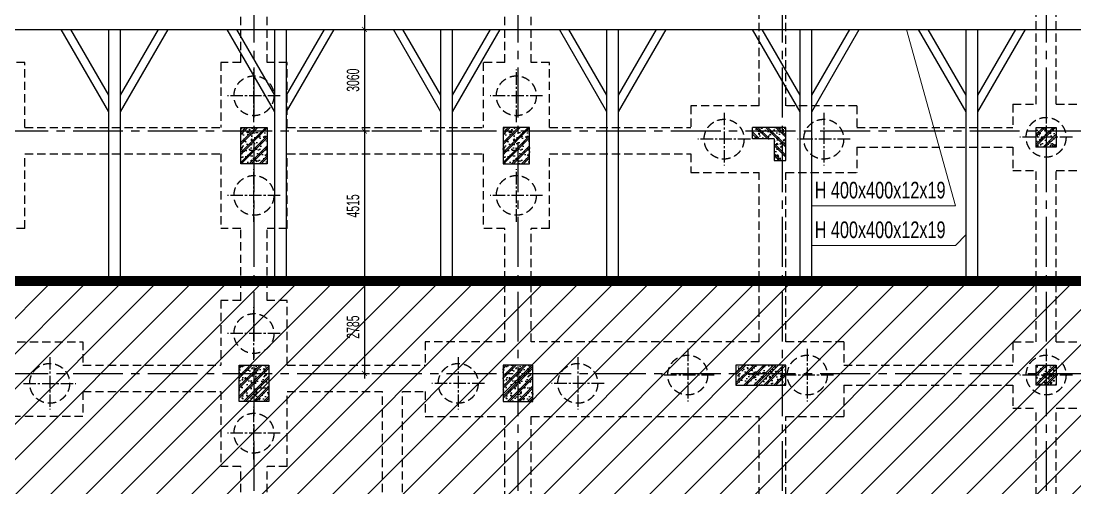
# Model space of a CAD drawing. Extents: x 71 to 3057337, y -14 to 345257.
# Drawn here: x 2938192 to 2969922, y 309957 to 324016 of the extents above; entities that cross this region are included whole.
import ezdxf
from ezdxf.enums import TextEntityAlignment as Align

# ---------------------------------------------------------------- set-up
doc = ezdxf.new("R2010")
doc.units = 0
doc.header["$LTSCALE"] = 1000
doc.header["$MEASUREMENT"] = 0
doc.header["$PDMODE"] = 3
doc.linetypes.add('CENTER2', pattern=[1.125, 0.75, -0.125, 0.125, -0.125])
doc.linetypes.add('HIDDEN', pattern=[0.375, 0.25, -0.125])
doc.layers.get('0').update_dxf_attribs({"linetype": 'CONTINUOUS'})
doc.layers.get('Defpoints').update_dxf_attribs({"linetype": 'CONTINUOUS'})
for name, color, linetype in [('03BORDER', 3, 'CONTINUOUS'), ('CDC.01.AXIS', 160, 'CENTER2'), ('CDC.02.DIM', 1, 'CONTINUOUS'), ('CDC.04.HIDDEN', 8, 'HIDDEN'), ('CDC.05.STEEL', 4, 'CONTINUOUS'), ('CDC.06.TEXT', 2, 'CONTINUOUS'), ('CDC.09.COLUMN', 4, 'CONTINUOUS'), ('CDC.10.HATCH', 9, 'CONTINUOUS'), ('CDC.14.STEELNUM', 2, 'CONTINUOUS')]:
    doc.layers.add(name, color=color, linetype=linetype)
doc.layers.add('KCS_CHI', color=1, linetype='CONTINUOUS', lineweight=15)
doc.styles.add('ARIAL', font='arial.ttf', dxfattribs={"width": 0.6})
doc.dimstyles.new('D150', dxfattribs={"dimscale": 150, "dimtxt": 2.5, "dimasz": 1, "dimexe": 1, "dimexo": 0, "dimgap": 1, "dimtad": 1, "dimdec": 0, "dimdsep": 46, "dimtxsty": 'ARIAL', "dimblk": 'ARCHTICK', "dimcen": 1, "dimdle": 1, "dimclrd": 1, "dimclre": 1, "dimclrt": 2, "dimadec": 0, "dimazin": 0, "dimtfac": 0.00072, "dimtdec": 0, "dimtix": 1, "dimtmove": 2, "dimatfit": 3, "dimldrblk": 'ARCHTICK', "dimfxl": 1, "dimtolj": 1, "dimlwd": -1, "dimlwe": -1, "dimarcsym": 0})
pattern_1 = [(50, (-323337.27, 0), (358.63009, -31.376067), [37.5, -412.5]), (355, (-323337.27, 0), (-69.37567, 376.09607), [30, -330]), (100.4514, (-323307.4, -2.6), (289.25469, 344.71977), [31.870095, -350.571056]), (46.1842, (-323337.27, 100), (533.62052, -82.75951), [56.25, -618.75]), (96.6356, (-323292.8, 93.1), (467.33135, 487.05894), [47.80514, -525.8565]), (351.1842, (-323337.3, 100), (467.33097, 487.0593), [45, -495]), (21, (-323287.27, 75), (298.453526, -201.309445), [37.5, -412.5]), (326, (-323287.27, 75), (121.657666, 362.57502), [30, -330]), (71.4514, (-323262.4, 58.22), (420.111314, 161.26525), [31.870095, -350.571056]), (37.5, (-323337.27, 0), (6.079928, 166.446927), [0, -326, 0, -335, 0, -331.25]), (7.5, (-323337.27, 0), (131.534769, 197.205856), [0, -191, 0, -318.5, 0, -126.25]), (327.5, (-323448.77, 0), (266.911218, -11.277436), [0, -125, 0, -390, 0, -517.5]), (317.5, (-323498.77, 0), (291.593085, 50.05249), [0, -162.5, 0, -259, 0, -367.5]), (45, (-323337.27, 0), (-150.26019, 150.26019), []), (45, (-323337.27, 61.25), (-150.26019, 150.26019), [])]

# ---------------------------------------------------------------- blocks, each defined once
blk = doc.blocks.new('_ARCHTICK')
at = {"color": 0, "linetype": 'ByBlock', "const_width": 0.15}
blk.add_lwpolyline([(-0.5, -0.5), (0.5, 0.5)], dxfattribs=at)
blk = doc.blocks.new('*D270')
at = {"layer": 'CDC.02.DIM', "color": 1, "transparency": 16777216}
for p, q in [((2947266, 329706), (2948680, 329706)), ((2948530, 329856), (2948530, 323616)), ((2947266, 323766), (2948680, 323766))]:
    blk.add_line(p, q, dxfattribs=at)
at = {"layer": 'Defpoints', "color": 0, "transparency": 16777216}
for p in [(2947266, 329706), (2947266, 323766), (2948530, 323766)]:
    blk.add_point(p, dxfattribs=at)
at = {"layer": 'CDC.02.DIM', "color": 1, "transparency": 16777216, "xscale": 150, "yscale": 150, "zscale": 150}
for p, rotation in [((2948530, 329706), 90), ((2948530, 323766), 270)]:
    blk.add_blockref('_ARCHTICK', p, dxfattribs=dict(at, rotation=rotation))
at = {"layer": 'CDC.02.DIM', "color": 2, "transparency": 16777216, "insert": (2948188, 326736), "char_height": 375, "attachment_point": 5, "rotation": 90, "style": 'ARIAL'}
blk.add_mtext('\\A1;5940', dxfattribs=at)
blk = doc.blocks.new('*D271')
at = {"layer": 'CDC.02.DIM', "color": 1, "transparency": 16777216}
for p, q in [((2947327, 323766), (2948680, 323766)), ((2948530, 323916), (2948530, 320556)), ((2947327, 320706), (2948680, 320706))]:
    blk.add_line(p, q, dxfattribs=at)
at = {"layer": 'Defpoints', "color": 0, "transparency": 16777216}
for p in [(2947327, 323766), (2947327, 320706), (2948530, 320706)]:
    blk.add_point(p, dxfattribs=at)
at = {"layer": 'CDC.02.DIM', "color": 1, "transparency": 16777216, "xscale": 150, "yscale": 150, "zscale": 150}
for p, rotation in [((2948530, 323766), 90), ((2948530, 320706), 270)]:
    blk.add_blockref('_ARCHTICK', p, dxfattribs=dict(at, rotation=rotation))
at = {"layer": 'CDC.02.DIM', "color": 2, "transparency": 16777216, "insert": (2948188, 322236), "char_height": 375, "attachment_point": 5, "rotation": 90, "style": 'ARIAL'}
blk.add_mtext('\\A1;3060', dxfattribs=at)
blk = doc.blocks.new('*D334')
at = {"layer": 'CDC.02.DIM', "color": 1, "transparency": 16777216}
for p, q in [((2948530, 320856), (2948530, 316041)), ((2947327, 320706), (2948680, 320706)), ((2947327, 316191), (2948680, 316191))]:
    blk.add_line(p, q, dxfattribs=at)
at = {"layer": 'Defpoints', "color": 0, "transparency": 16777216}
for p in [(2947327, 320706), (2947327, 316191), (2948530, 316191)]:
    blk.add_point(p, dxfattribs=at)
at = {"layer": 'CDC.02.DIM', "color": 1, "transparency": 16777216, "xscale": 150, "yscale": 150, "zscale": 150}
for p, rotation in [((2948530, 320706), 90), ((2948530, 316191), 270)]:
    blk.add_blockref('_ARCHTICK', p, dxfattribs=dict(at, rotation=rotation))
at = {"layer": 'CDC.02.DIM', "color": 2, "transparency": 16777216, "insert": (2948188, 318449), "char_height": 375, "attachment_point": 5, "rotation": 90, "style": 'ARIAL'}
blk.add_mtext('\\A1;4515', dxfattribs=at)
blk = doc.blocks.new('*D335')
at = {"layer": 'CDC.02.DIM', "color": 1, "transparency": 16777216}
for p, q in [((2947327, 316191), (2948680, 316191)), ((2948530, 316341), (2948530, 313256)), ((2947327, 313406), (2948680, 313406))]:
    blk.add_line(p, q, dxfattribs=at)
at = {"layer": 'Defpoints', "color": 0, "transparency": 16777216}
for p in [(2947327, 316191), (2947327, 313406), (2948530, 313406)]:
    blk.add_point(p, dxfattribs=at)
at = {"layer": 'CDC.02.DIM', "color": 1, "transparency": 16777216, "xscale": 150, "yscale": 150, "zscale": 150}
for p, rotation in [((2948530, 316191), 90), ((2948530, 313406), 270)]:
    blk.add_blockref('_ARCHTICK', p, dxfattribs=dict(at, rotation=rotation))
at = {"layer": 'CDC.02.DIM', "color": 2, "transparency": 16777216, "insert": (2948188, 314799), "char_height": 375, "attachment_point": 5, "rotation": 90, "style": 'ARIAL'}
blk.add_mtext('\\A1;2785', dxfattribs=at)
blk = doc.blocks.new('7.95M')
at = {"layer": 'CDC.10.HATCH'}
h = blk.add_hatch(dxfattribs=at)
h.set_pattern_fill('CHAU-01', color=256, scale=50, style=0, pattern_type=2)
h.set_pattern_definition([(50, (-314587.3, 0), (358.63009, -31.376067), [37.5, -412.5]), (355, (-314587.3, 0), (-69.37567, 376.09607), [30, -330]), (100.4514, (-314557.4, -2.6), (289.25469, 344.71977), [31.870095, -350.571056]), (46.1842, (-314587.3, 100), (533.62052, -82.75951), [56.25, -618.75]), (96.6356, (-314542.8, 93.1), (467.33135, 487.05894), [47.80514, -525.8565]), (351.1842, (-314587.3, 100), (467.33097, 487.0593), [45, -495]), (21, (-314537.3, 75), (298.453526, -201.309445), [37.5, -412.5]), (326, (-314537.3, 75), (121.657666, 362.57502), [30, -330]), (71.4514, (-314512.42, 58.22), (420.111314, 161.26525), [31.870095, -350.571056]), (37.5, (-314587.3, 0), (6.079928, 166.446927), [0, -326, 0, -335, 0, -331.25]), (7.5, (-314587.3, 0), (131.534769, 197.205856), [0, -191, 0, -318.5, 0, -126.25]), (327.5, (-314698.8, 0), (266.911218, -11.277436), [0, -125, 0, -390, 0, -517.5]), (317.5, (-314748.8, 0), (291.593085, 50.05249), [0, -162.5, 0, -259, 0, -367.5]), (45, (-314587.3, 0), (-150.26019, 150.26019), []), (45, (-314587.3, 61.25), (-150.26019, 150.26019), [])])
h.paths.add_polyline_path([(1434342, -72738), (1433992, -72738), (1433992, -72848), (1434342, -72848)])
h.paths.add_polyline_path([(1434342, -72848), (1433992, -72848), (1433992, -73838), (1434342, -73838)])
h.paths.add_polyline_path([(1434792, -72848), (1434342, -72848), (1434342, -73838), (1434792, -73838)])
h.paths.add_polyline_path([(1434792, -72738), (1434342, -72738), (1434342, -72848), (1434792, -72848)])
h = blk.add_hatch(dxfattribs=at)
h.set_pattern_fill('CHAU-01', color=256, scale=50, style=0, pattern_type=2)
h.set_pattern_definition([(50, (-306687.3, 0), (358.63009, -31.376067), [37.5, -412.5]), (355, (-306687.3, 0), (-69.37567, 376.09607), [30, -330]), (100.4514, (-306657.43, -2.6), (289.25469, 344.71977), [31.870095, -350.571056]), (46.1842, (-306687.3, 100), (533.62052, -82.75951), [56.25, -618.75]), (96.6356, (-306642.85, 93.1), (467.33135, 487.05894), [47.80514, -525.8565]), (351.1842, (-306687.3, 100), (467.33097, 487.0593), [45, -495]), (21, (-306637.3, 75), (298.453526, -201.309445), [37.5, -412.5]), (326, (-306637.3, 75), (121.657666, 362.57502), [30, -330]), (71.4514, (-306612.44, 58.22), (420.111314, 161.26525), [31.870095, -350.571056]), (37.5, (-306687.31, 0), (6.079928, 166.446927), [0, -326, 0, -335, 0, -331.25]), (7.5, (-306687.31, 0), (131.534769, 197.205856), [0, -191, 0, -318.5, 0, -126.25]), (327.5, (-306798.81, 0), (266.911218, -11.277436), [0, -125, 0, -390, 0, -517.5]), (317.5, (-306848.81, 0), (291.593085, 50.05249), [0, -162.5, 0, -259, 0, -367.5]), (45, (-306687.31, 0), (-150.26019, 150.26019), []), (45, (-306687.31, 61.25), (-150.26019, 150.26019), [])])
h.paths.add_polyline_path([(1442242, -72738), (1441892, -72738), (1441892, -72848), (1442242, -72848)])
h.paths.add_polyline_path([(1442242, -72848), (1441892, -72848), (1441892, -73838), (1442242, -73838)])
h.paths.add_polyline_path([(1442692, -72848), (1442242, -72848), (1442242, -73838), (1442692, -73838)])
h.paths.add_polyline_path([(1442692, -72738), (1442242, -72738), (1442242, -72848), (1442692, -72848)])
h = blk.add_hatch(dxfattribs=at)
h.set_pattern_fill('CHAU-01', color=256, scale=50, style=0, pattern_type=2)
h.set_pattern_definition([(130, (3190972.22, 0), (-358.63009, -31.376067), [37.5, -412.5]), (185, (3190972.22, 0), (69.37567, 376.09607), [30, -330]), (79.5486, (3190942.34, -2.6), (-289.25469, 344.71977), [31.870095, -350.571056]), (133.8158, (3190972.22, 100), (-533.62052, -82.75951), [56.25, -618.75]), (83.3644, (3190927.76, 93.1), (-467.33135, 487.05894), [47.80514, -525.8565]), (188.8158, (3190972.2, 100), (-467.33097, 487.0593), [45, -495]), (159, (3190922.22, 75), (-298.453526, -201.309445), [37.5, -412.5]), (214, (3190922.22, 75), (-121.657666, 362.57502), [30, -330]), (108.5486, (3190897.35, 58.22), (-420.111314, 161.26525), [31.870095, -350.571056]), (142.5, (3190972.22, 0), (-6.079928, 166.446927), [0, -326, 0, -335, 0, -331.25]), (172.5, (3190972.22, 0), (-131.534769, 197.205856), [0, -191, 0, -318.5, 0, -126.25]), (212.5, (3191083.72, 0), (-266.911218, -11.277436), [0, -125, 0, -390, 0, -517.5]), (222.5, (3191133.72, 0), (-291.593085, 50.05249), [0, -162.5, 0, -259, 0, -367.5]), (135, (3190972.22, 0), (150.26019, 150.26019), []), (135, (3190972.22, 61.25), (150.26019, 150.26019), [])])
h.paths.add_polyline_path([(1450292, -72848), (1450402, -72848), (1450402, -73738), (1450292, -73738)])
h.paths.add_polyline_path([(1449402, -72848), (1450292, -72848), (1450292, -73738), (1450052, -73738), (1450052, -73088), (1449402, -73088)])
h.paths.add_polyline_path([(1449402, -72738), (1450292, -72738), (1450292, -72848), (1449402, -72848)])
h.paths.add_polyline_path([(1450292, -72738), (1450402, -72738), (1450402, -72848), (1450292, -72848)])
h = blk.add_hatch(dxfattribs=at)
h.set_pattern_fill('CHAU-01', color=256, scale=50, style=0, pattern_type=2)
h.set_pattern_definition(pattern_1)
h.paths.add_polyline_path([(1458542, -73338), (1457942, -73338), (1457942, -72738), (1458542, -72738)])
h = blk.add_hatch(dxfattribs=at)
h.set_pattern_fill('CHAU-01', color=256, scale=50, style=0, pattern_type=2)
h.set_pattern_definition([(50, (-331037.27, 0), (358.63009, -31.376067), [37.5, -412.5]), (355, (-331037.27, 0), (-69.37567, 376.09607), [30, -330]), (100.4514, (-331007.4, -2.6), (289.25469, 344.71977), [31.870095, -350.571056]), (46.1842, (-331037.27, 100), (533.62052, -82.75951), [56.25, -618.75]), (96.6356, (-330992.8, 93.1), (467.33135, 487.05894), [47.80514, -525.8565]), (351.1842, (-331037.3, 100), (467.33097, 487.0593), [45, -495]), (21, (-330987.27, 75), (298.453526, -201.309445), [37.5, -412.5]), (326, (-330987.27, 75), (121.657666, 362.57502), [30, -330]), (71.4514, (-330962.4, 58.22), (420.111314, 161.26525), [31.870095, -350.571056]), (37.5, (-331037.27, 0), (6.079928, 166.446927), [0, -326, 0, -335, 0, -331.25]), (7.5, (-331037.27, 0), (131.534769, 197.205856), [0, -191, 0, -318.5, 0, -126.25]), (327.5, (-331148.77, 0), (266.911218, -11.277436), [0, -125, 0, -390, 0, -517.5]), (317.5, (-331198.77, 0), (291.593085, 50.05249), [0, -162.5, 0, -259, 0, -367.5]), (45, (-331037.27, 0), (-150.26019, 150.26019), []), (45, (-331037.27, 61.25), (-150.26019, 150.26019), [])])
h.paths.add_polyline_path([(1434392, -79898), (1433942, -79898), (1433942, -80148), (1434392, -80148)])
h.paths.add_polyline_path([(1434392, -80148), (1433942, -80148), (1433942, -80998), (1434392, -80998)])
h.paths.add_polyline_path([(1434842, -80148), (1434392, -80148), (1434392, -80998), (1434842, -80998)])
h.paths.add_polyline_path([(1434842, -79898), (1434392, -79898), (1434392, -80148), (1434842, -80148)])
h = blk.add_hatch(dxfattribs=at)
h.set_pattern_fill('CHAU-01', color=256, scale=50, style=0, pattern_type=2)
h.set_pattern_definition([(50, (-323087.27, 0), (358.63009, -31.376067), [37.5, -412.5]), (355, (-323087.27, 0), (-69.37567, 376.09607), [30, -330]), (100.4514, (-323057.4, -2.6), (289.25469, 344.71977), [31.870095, -350.571056]), (46.1842, (-323087.27, 100), (533.62052, -82.75951), [56.25, -618.75]), (96.6356, (-323042.8, 93.1), (467.33135, 487.05894), [47.80514, -525.8565]), (351.1842, (-323087.3, 100), (467.33097, 487.0593), [45, -495]), (21, (-323037.27, 75), (298.453526, -201.309445), [37.5, -412.5]), (326, (-323037.27, 75), (121.657666, 362.57502), [30, -330]), (71.4514, (-323012.4, 58.22), (420.111314, 161.26525), [31.870095, -350.571056]), (37.5, (-323087.27, 0), (6.079928, 166.446927), [0, -326, 0, -335, 0, -331.25]), (7.5, (-323087.27, 0), (131.534769, 197.205856), [0, -191, 0, -318.5, 0, -126.25]), (327.5, (-323198.77, 0), (266.911218, -11.277436), [0, -125, 0, -390, 0, -517.5]), (317.5, (-323248.77, 0), (291.593085, 50.05249), [0, -162.5, 0, -259, 0, -367.5]), (45, (-323087.27, 0), (-150.26019, 150.26019), []), (45, (-323087.27, 61.25), (-150.26019, 150.26019), [])])
h.paths.add_polyline_path([(1442342, -79898), (1441892, -79898), (1441892, -80148), (1442342, -80148)])
h.paths.add_polyline_path([(1442342, -80148), (1441892, -80148), (1441892, -80998), (1442342, -80998)])
h.paths.add_polyline_path([(1442792, -80148), (1442342, -80148), (1442342, -80998), (1442792, -80998)])
h.paths.add_polyline_path([(1442792, -79898), (1442342, -79898), (1442342, -80148), (1442792, -80148)])
h = blk.add_hatch(dxfattribs=at)
h.set_pattern_fill('CHAU-01', color=256, scale=50, style=0, pattern_type=2)
h.set_pattern_definition([(50, (-323387.27, 0), (358.63009, -31.376067), [37.5, -412.5]), (355, (-323387.27, 0), (-69.37567, 376.09607), [30, -330]), (100.4514, (-323357.4, -2.6), (289.25469, 344.71977), [31.870095, -350.571056]), (46.1842, (-323387.27, 100), (533.62052, -82.75951), [56.25, -618.75]), (96.6356, (-323342.8, 93.1), (467.33135, 487.05894), [47.80514, -525.8565]), (351.1842, (-323387.3, 100), (467.33097, 487.0593), [45, -495]), (21, (-323337.27, 75), (298.453526, -201.309445), [37.5, -412.5]), (326, (-323337.27, 75), (121.657666, 362.57502), [30, -330]), (71.4514, (-323312.4, 58.22), (420.111314, 161.26525), [31.870095, -350.571056]), (37.5, (-323387.27, 0), (6.079928, 166.446927), [0, -326, 0, -335, 0, -331.25]), (7.5, (-323387.27, 0), (131.534769, 197.205856), [0, -191, 0, -318.5, 0, -126.25]), (327.5, (-323498.77, 0), (266.911218, -11.277436), [0, -125, 0, -390, 0, -517.5]), (317.5, (-323548.77, 0), (291.593085, 50.05249), [0, -162.5, 0, -259, 0, -367.5]), (45, (-323387.27, 0), (-150.26019, 150.26019), []), (45, (-323387.27, 61.25), (-150.26019, 150.26019), [])])
h.paths.add_polyline_path([(1448902, -80498), (1450292, -80498), (1450292, -80148), (1448902, -80148)])
h.paths.add_polyline_path([(1448902, -80148), (1450292, -80148), (1450292, -79898), (1448902, -79898)])
h.paths.add_polyline_path([(1450292, -80148), (1450402, -80148), (1450402, -79898), (1450292, -79898)])
h.paths.add_polyline_path([(1450292, -80498), (1450402, -80498), (1450402, -80148), (1450292, -80148)])
h = blk.add_hatch(dxfattribs=at)
h.set_pattern_fill('CHAU-01', color=256, scale=50, style=0, pattern_type=2)
h.set_pattern_definition(pattern_1)
h.paths.add_polyline_path([(1458542, -80498), (1457942, -80498), (1457942, -79898), (1458542, -79898)])
at = {"layer": 'CDC.01.AXIS', "ltscale": 2}
for p, q in [((1434392, -61938), (1434392, -120474)), ((1442342, -61938), (1442342, -120474)), ((1450292, -61938), (1450292, -120474)), ((1458242, -61938), (1458242, -120474)), ((1410944, -72848), (1517957, -72848)), ((1410944, -80148), (1517957, -80148))]:
    blk.add_line(p, q, dxfattribs=at)
at = {"layer": 'CDC.01.AXIS', "ltscale": 0.5}
for p, q in [((1434392, -72580), (1434392, -70996)), ((1442292, -72580), (1442292, -70996)), ((1435184, -71788), (1433600, -71788)), ((1443084, -71788), (1441500, -71788)), ((1448547, -72302), (1448547, -73886)), ((1451547, -72302), (1451547, -73886)), ((1458242, -72246), (1458242, -73830)), ((1449339, -73094), (1447755, -73094)), ((1452339, -73094), (1450755, -73094)), ((1459034, -73038), (1457450, -73038)), ((1434392, -75580), (1434392, -73996)), ((1442292, -75580), (1442292, -73996)), ((1435184, -74788), (1433600, -74788)), ((1443084, -74788), (1441500, -74788)), ((1434392, -79740), (1434392, -78156)), ((1435184, -78948), (1433600, -78948)), ((1447452, -79406), (1447452, -80990)), ((1451052, -79406), (1451052, -80990)), ((1458242, -79406), (1458242, -80990)), ((1428242, -79656), (1428242, -81240)), ((1440542, -79656), (1440542, -81240)), ((1444142, -79656), (1444142, -81240)), ((1448244, -80198), (1446660, -80198)), ((1451844, -80198), (1450260, -80198)), ((1459034, -80198), (1457450, -80198)), ((1427450, -80448), (1429034, -80448)), ((1441334, -80448), (1439750, -80448)), ((1444934, -80448), (1443350, -80448)), ((1434392, -82740), (1434392, -81156)), ((1435184, -81948), (1433600, -81948))]:
    blk.add_line(p, q, dxfattribs=at)
at = {"layer": 'CDC.04.HIDDEN'}
for p, q in [((1433992, -70788), (1433992, -65548)), ((1441942, -70788), (1441942, -65548)), ((1442742, -70788), (1442742, -65548)), ((1449602, -72094), (1449602, -65548)), ((1450402, -72094), (1450402, -65548)), ((1457942, -72038), (1457942, -65548)), ((1458542, -72038), (1458542, -65548)), ((1434792, -70788), (1434792, -67948)), ((1427492, -70788), (1426892, -70788)), ((1427492, -72738), (1427492, -70788)), ((1433392, -70788), (1433392, -72738)), ((1433992, -70788), (1433392, -70788)), ((1435392, -70788), (1434792, -70788)), ((1435392, -72738), (1435392, -70788)), ((1441292, -70788), (1441292, -72738)), ((1441942, -70788), (1441292, -70788)), ((1443292, -70788), (1442742, -70788)), ((1443292, -72738), (1443292, -70788)), ((1449602, -72094), (1447547, -72094)), ((1447547, -72094), (1447547, -72738)), ((1452547, -72094), (1450402, -72094)), ((1452547, -72094), (1452547, -72738)), ((1457242, -72038), (1457942, -72038)), ((1457242, -72038), (1457242, -72738)), ((1458542, -72038), (1459242, -72038)), ((1427492, -72738), (1433392, -72738)), ((1435392, -72738), (1441292, -72738)), ((1443292, -72738), (1447547, -72738)), ((1452547, -72738), (1457242, -72738)), ((1427492, -73538), (1433392, -73538)), ((1427492, -75788), (1427492, -73538)), ((1433392, -73538), (1433392, -75788)), ((1435392, -73538), (1441292, -73538)), ((1435392, -75788), (1435392, -73538)), ((1441292, -73538), (1441292, -75788)), ((1443292, -73538), (1447547, -73538)), ((1443292, -75788), (1443292, -73538)), ((1447547, -73538), (1447547, -74094)), ((1452547, -73338), (1457242, -73338)), ((1452547, -73338), (1452547, -74094)), ((1457242, -73338), (1457242, -74038)), ((1447547, -74094), (1449602, -74094)), ((1449602, -79198), (1449602, -74094)), ((1450402, -79198), (1450402, -74094)), ((1450402, -74094), (1452547, -74094)), ((1457242, -74038), (1457942, -74038)), ((1457942, -79198), (1457942, -74038)), ((1458542, -79198), (1458542, -74038)), ((1458542, -74038), (1459242, -74038)), ((1427492, -75788), (1426892, -75788)), ((1433992, -75788), (1433392, -75788)), ((1433992, -77948), (1433992, -75788)), ((1434792, -77948), (1434792, -75788)), ((1435392, -75788), (1434792, -75788)), ((1441942, -75788), (1441292, -75788)), ((1441942, -79198), (1441942, -75788)), ((1442742, -79198), (1442742, -75788)), ((1443292, -75788), (1442742, -75788)), ((1433392, -77948), (1433392, -79898)), ((1433992, -77948), (1433392, -77948)), ((1435392, -77948), (1434792, -77948)), ((1435392, -79898), (1435392, -77948)), ((1426892, -79198), (1429242, -79198)), ((1429242, -79198), (1429242, -79898)), ((1441942, -79198), (1439542, -79198)), ((1439542, -79198), (1439542, -79898)), ((1449602, -79198), (1442742, -79198)), ((1452152, -79198), (1450402, -79198)), ((1452152, -79198), (1452152, -79898)), ((1457242, -79198), (1457942, -79198)), ((1457242, -79198), (1457242, -79898)), ((1458542, -79198), (1459242, -79198)), ((1429242, -79898), (1433392, -79898)), ((1435392, -79898), (1439542, -79898)), ((1452152, -79898), (1457242, -79898)), ((1452152, -80498), (1457242, -80498)), ((1452152, -80498), (1452152, -81448)), ((1457242, -80498), (1457242, -81198)), ((1429242, -80698), (1433392, -80698)), ((1429242, -80698), (1429242, -81448)), ((1433392, -80698), (1433392, -82948)), ((1435392, -82948), (1435392, -80698)), ((1435392, -80698), (1438262, -80698)), ((1438262, -84848), (1438262, -80698)), ((1438862, -80698), (1439542, -80698)), ((1438862, -84848), (1438862, -80698)), ((1439542, -80698), (1439542, -81448)), ((1457242, -81198), (1457942, -81198)), ((1457942, -86448), (1457942, -81198)), ((1458542, -86448), (1458542, -81198)), ((1458542, -81198), (1459242, -81198)), ((1429242, -81448), (1426892, -81448)), ((1439542, -81448), (1441942, -81448)), ((1441942, -86948), (1441942, -81448)), ((1442742, -86948), (1442742, -81448)), ((1442742, -81448), (1449602, -81448)), ((1449602, -86448), (1449602, -81448)), ((1450402, -86448), (1450402, -81448)), ((1450402, -81448), (1452152, -81448)), ((1433992, -82948), (1433392, -82948)), ((1433992, -84848), (1433992, -82948)), ((1435392, -82948), (1434792, -82948)), ((1434792, -84848), (1434792, -82948))]:
    blk.add_line(p, q, dxfattribs=at)
for centre in [(1434392, -71788), (1442292, -71788), (1448547, -73094), (1451547, -73094), (1458242, -73038), (1434392, -74788), (1442292, -74788), (1434392, -78948), (1447452, -80198), (1451052, -80198), (1458242, -80198), (1428242, -80448), (1440542, -80448), (1444142, -80448), (1434392, -81948)]:
    blk.add_circle(centre, 600, dxfattribs=at)
at = {"layer": 'CDC.09.COLUMN', "ltscale": 2000}
for p, q in [((1450402, -72738), (1449402, -72738)), ((1449402, -73088), (1449402, -72738)), ((1450402, -73738), (1450402, -72738)), ((1450052, -73088), (1449402, -73088)), ((1450052, -73088), (1450052, -73738)), ((1450052, -73738), (1450402, -73738))]:
    blk.add_line(p, q, dxfattribs=at)
for points in [[(1434792, -72738), (1434792, -73838), (1433992, -73838), (1433992, -72738)], [(1441892, -72738), (1441892, -73838), (1442692, -73838), (1442692, -72738)], [(1458542, -72738), (1458542, -73338), (1457942, -73338), (1457942, -72738)], [(1434842, -79898), (1434842, -80998), (1433942, -80998), (1433942, -79898)], [(1441892, -79898), (1441892, -80998), (1442792, -80998), (1442792, -79898)], [(1448902, -80498), (1450402, -80498), (1450402, -79898), (1448902, -79898)], [(1458542, -79898), (1458542, -80498), (1457942, -80498), (1457942, -79898)]]:
    blk.add_lwpolyline(points, close=True, dxfattribs=at)

msp = doc.modelspace()

# ---------------------------------------------------------------- hatches: boundary and pattern name
at = {"layer": 'CDC.10.HATCH'}
h = msp.add_hatch(dxfattribs=at)
h.set_pattern_fill('ANSI31', color=256, scale=6000, style=0)
h.set_pattern_definition([(45, (6046.44, 116416.5), (-530.33009, 530.33009), [])])
h.paths.add_polyline_path([(3014304.1, 316190.9), (2934235.7, 316190.9), (2934235.7, 287145.7), (3014304.1, 287145.7)])
h.paths.add_polyline_path([(2958056.3, 300307.1), (2989134.8, 300307.1), (2989134.8, 303623.8), (2958056.3, 303623.8)], flags=24)

# ---------------------------------------------------------------- linework, layer by layer
at = {"layer": 'CDC.05.STEEL', "linetype": 'Continuous'}
msp.add_line((2926854.2, 323766), (3021754.4, 323766), dxfattribs=at)
at = {"layer": 'CDC.05.STEEL', "color": 4}
for p, q in [((2940833.2, 321282.9), (2939400.4, 323766)), ((2940833.2, 321783.1), (2939689.1, 323766)), ((2940833.2, 316190.9), (2940833.2, 323766)), ((2941183.2, 316190.9), (2941183.2, 323766)), ((2941183.2, 321783.1), (2942327.4, 323766)), ((2941183.2, 321282.9), (2942616, 323766)), ((2945833.2, 321282.9), (2944400.4, 323766)), ((2945833.2, 321783.1), (2944689.1, 323766)), ((2945833.2, 316190.9), (2945833.2, 323766)), ((2946183.2, 316190.9), (2946183.2, 323766)), ((2946183.2, 321783.1), (2947327.4, 323766)), ((2946183.2, 321282.9), (2947616, 323766)), ((2950833.2, 321282.9), (2949400.4, 323766)), ((2950833.2, 321783.1), (2949689.1, 323766)), ((2950833.2, 316190.9), (2950833.2, 323766)), ((2951183.2, 316190.9), (2951183.2, 323766)), ((2951183.2, 321783.1), (2952327.4, 323766)), ((2951183.2, 321282.9), (2952616, 323766)), ((2955833.2, 321282.9), (2954400.4, 323766)), ((2955833.2, 321783.1), (2954689.1, 323766)), ((2955833.2, 316190.9), (2955833.2, 323766)), ((2956183.2, 316190.9), (2956183.2, 323766)), ((2956183.2, 321783.1), (2957327.4, 323766)), ((2956183.2, 321282.9), (2957616, 323766)), ((2961646.7, 321282.9), (2960213.9, 323766)), ((2961646.7, 321783.1), (2960502.5, 323766)), ((2961646.7, 316190.9), (2961646.7, 323766)), ((2961996.7, 316190.9), (2961996.7, 323766)), ((2961996.7, 321783.1), (2963140.9, 323766)), ((2961996.7, 321282.9), (2963429.5, 323766)), ((2966646.7, 321282.9), (2965213.9, 323766)), ((2966646.7, 321783.1), (2965502.5, 323766)), ((2966646.7, 316190.9), (2966646.7, 323766)), ((2966996.7, 316190.9), (2966996.7, 323766)), ((2966996.7, 321783.1), (2968140.9, 323766)), ((2966996.7, 321282.9), (2968429.5, 323766))]:
    msp.add_line(p, q, dxfattribs=at)
at = {"layer": 'CDC.14.STEELNUM', "const_width": 300}
msp.add_lwpolyline([(2934235.7, 316190.9), (3014304.1, 316190.9), (3014304.1, 287145.7), (2934235.7, 287145.7), (2934235.7, 316190.9)], dxfattribs=at)
at = {"layer": 'KCS_CHI', "elevation": 0}
for points in [[(2964848.6, 323766), (2966323.4, 318449.3), (2961996.7, 318449.3)], [(2966646.7, 317590.6), (2966323.4, 317254.9), (2961996.7, 317254.9)]]:
    msp.add_lwpolyline(points, dxfattribs=at)

# ---------------------------------------------------------------- block references
at = {"layer": '03BORDER'}
msp.add_blockref('7.95M', (1510811.7, 393553.9), dxfattribs=at)

# ---------------------------------------------------------------- texts
at = {"layer": 'CDC.06.TEXT', "color": 2, "style": 'ARIAL', "width": 0.7}
for p in [(2964056.1, 318925.8), (2964056.1, 317731.3)]:
    msp.add_text('H 400x400x12x19', height=500, dxfattribs=at).set_placement(p, align=Align.MIDDLE_CENTER)

# ---------------------------------------------------------------- dimensions: what is measured, and where the dimension line sits
at = {"layer": 'CDC.02.DIM'}
for base, p1, p2, picture, middle in [((2948529.5, 323766), (2947266.1, 329705.6), (2947266.1, 323766), '*D270', (2948188, 326735.8)), ((2948529.5, 320706.3), (2947327.4, 323766), (2947327.4, 320706.3), '*D271', (2948187.9, 322236.1)), ((2948529.5, 316190.9), (2947327.4, 320706.3), (2947327.4, 316190.9), '*D334', (2948188, 318448.6)), ((2948529.5, 313406.3), (2947327.4, 316190.9), (2947327.4, 313406.3), '*D335', (2948188, 314798.6))]:
    dim = msp.add_linear_dim(base=base, p1=p1, p2=p2, angle=90, dimstyle='D150', dxfattribs=at)
    dim.commit()
    dim.dimension.update_dxf_attribs({"geometry": picture, "text_midpoint": middle})

doc.saveas('drawing.dxf')
